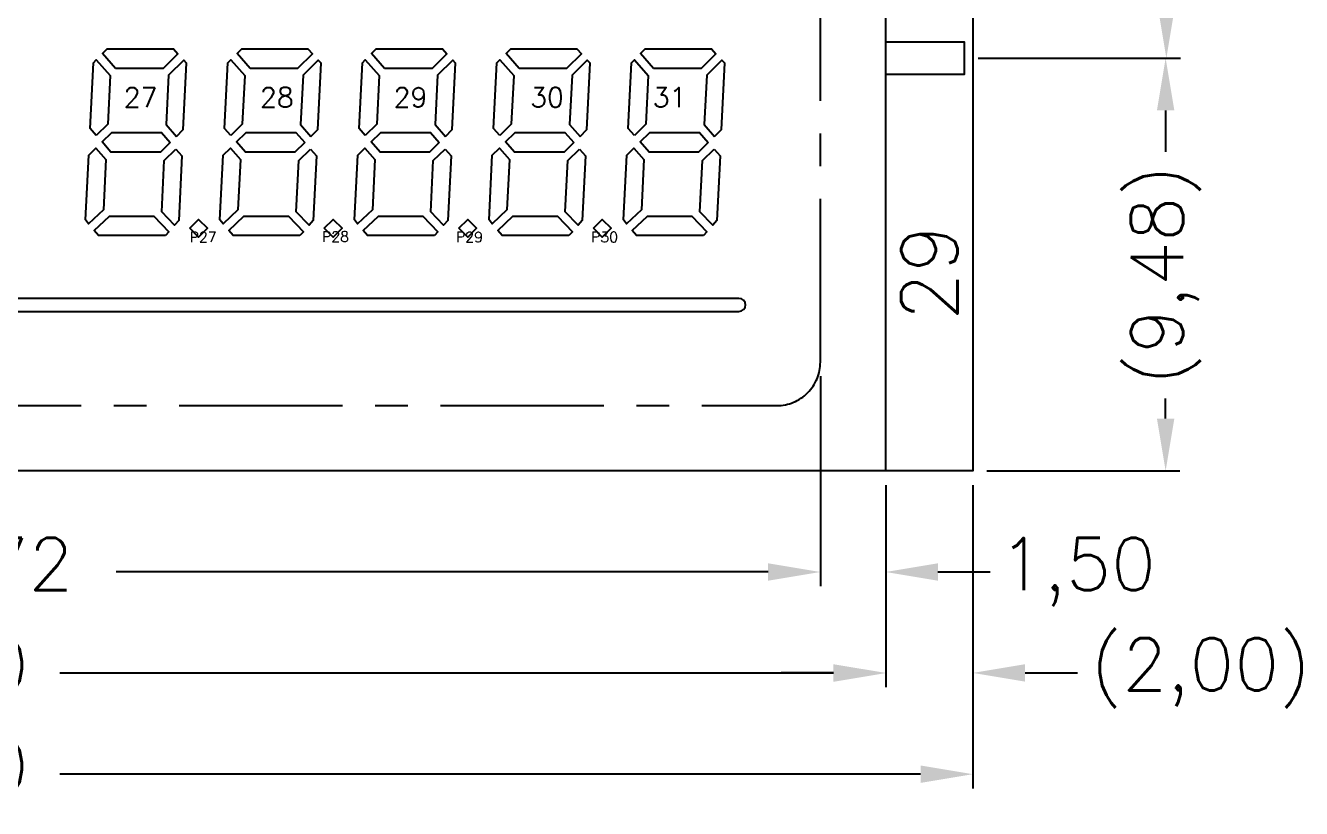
# Model space of a CAD drawing. Header units: millimetres. Extents: x 496 to 1208, y 1378 to 1539.
# Drawn here: x 561.49 to 590.79, y 1451.07 to 1469.05 of the extents above; entities that cross this region are included whole.
import ezdxf
from ezdxf.enums import TextEntityAlignment as Align

# ---------------------------------------------------------------- set-up
doc = ezdxf.new("R2010")
doc.units = ezdxf.units.MM
doc.header["$LTSCALE"] = 3
doc.linetypes.add('CENTER', pattern=[2, 1.25, -0.25, 0.25, -0.25])
doc.linetypes.add('HIDDEN', pattern=[0.375, 0.25, -0.125])
for name, color, linetype in [('DIM', 4, 'Continuous'), ('DL', 11, 'Continuous'), ('SY', 6, 'Continuous')]:
    doc.layers.add(name, color=color, linetype=linetype)
doc.styles.add('romans', font='romans.shx')
doc.dimstyles.new('LCDDIM', dxfattribs={"dimtxt": 1.3, "dimasz": 1.04, "dimexe": 0.325, "dimexo": 0.325, "dimgap": 0.26, "dimtad": 0, "dimzin": 0, "dimtxsty": 'Standard', "dimcen": 2.5, "dimadec": 0, "dimazin": 0, "dimtfac": 1, "dimtofl": 0, "dimtmove": 0, "dimatfit": 0, "dimfxl": 1, "dimarcsym": 0})

# ---------------------------------------------------------------- blocks, each defined once
blk = doc.blocks.new('*D149')
at = {"layer": 'Defpoints', "color": 0}
for p in [(583.042, 1513.303), (587.686, 1513.303), (583.042, 1468.303)]:
    blk.add_point(p, dxfattribs=at)
at = {"layer": 'DIM', "color": 0, "lineweight": -2}
for p, q in [((583.367, 1513.303), (588.011, 1513.303)), ((587.686, 1512.103), (587.686, 1501.006)), ((587.686, 1469.503), (587.686, 1480.6)), ((583.367, 1468.303), (588.011, 1468.303))]:
    blk.add_line(p, q, dxfattribs=at)
at = {"layer": 'DIM', "color": 0}
for points in [[(587.486, 1512.103), (587.886, 1512.103), (587.686, 1513.303)], [(587.486, 1469.503), (587.886, 1469.503), (587.686, 1468.303)]]:
    blk.add_solid(points, dxfattribs=at)
at = {"layer": 'DIM', "color": 0, "insert": (587.686, 1490.803), "char_height": 1.2, "attachment_point": 5, "rotation": 90, "style": 'romans'}
blk.add_mtext('PITCH 1.50X30=45,00', dxfattribs=at)
blk = doc.blocks.new('*D164')
at = {"layer": 'Defpoints', "color": 0}
for p in [(534.022, 1461.323), (579.742, 1461.323), (534.022, 1456.501)]:
    blk.add_point(p, dxfattribs=at)
at = {"layer": 'DIM', "color": 0, "lineweight": -2}
for p, q in [((534.022, 1460.998), (534.022, 1456.176)), ((579.742, 1460.998), (579.742, 1456.176)), ((535.222, 1456.501), (550.194, 1456.501)), ((578.542, 1456.501), (563.571, 1456.501))]:
    blk.add_line(p, q, dxfattribs=at)
at = {"layer": 'DIM', "color": 0}
for points in [[(535.222, 1456.701), (535.222, 1456.301), (534.022, 1456.501)], [(578.542, 1456.701), (578.542, 1456.301), (579.742, 1456.501)]]:
    blk.add_solid(points, dxfattribs=at)
at = {"layer": 'DIM', "color": 0, "insert": (556.882, 1456.501), "char_height": 1.2, "attachment_point": 5, "style": 'romans'}
blk.add_mtext('MIN V.A 45,72', dxfattribs=at)
blk = doc.blocks.new('*D165')
at = {"layer": 'Defpoints', "color": 0}
for p in [(532.522, 1458.823), (581.242, 1458.823), (532.522, 1454.179)]:
    blk.add_point(p, dxfattribs=at)
at = {"layer": 'DIM', "color": 0, "lineweight": -2}
for p, q in [((532.522, 1458.498), (532.522, 1453.854)), ((581.242, 1458.498), (581.242, 1453.854)), ((533.722, 1454.179), (551.479, 1454.179)), ((580.042, 1454.179), (562.285, 1454.179))]:
    blk.add_line(p, q, dxfattribs=at)
at = {"layer": 'DIM', "color": 0}
for points in [[(533.722, 1454.379), (533.722, 1453.979), (532.522, 1454.179)], [(580.042, 1454.379), (580.042, 1453.979), (581.242, 1454.179)]]:
    blk.add_solid(points, dxfattribs=at)
at = {"layer": 'DIM', "color": 0, "insert": (556.882, 1454.179), "char_height": 1.2, "attachment_point": 5, "style": 'romans'}
blk.add_mtext('48,72%%p0.20', dxfattribs=at)
blk = doc.blocks.new('*D166')
at = {"layer": 'Defpoints', "color": 0}
for p in [(530.522, 1458.823), (583.242, 1458.823), (530.522, 1451.857)]:
    blk.add_point(p, dxfattribs=at)
at = {"layer": 'DIM', "color": 0, "lineweight": -2}
for p, q in [((530.522, 1458.498), (530.522, 1451.532)), ((583.242, 1458.498), (583.242, 1451.532)), ((531.722, 1451.857), (551.479, 1451.857)), ((582.042, 1451.857), (562.285, 1451.857))]:
    blk.add_line(p, q, dxfattribs=at)
at = {"layer": 'DIM', "color": 0}
for points in [[(531.722, 1452.057), (531.722, 1451.657), (530.522, 1451.857)], [(582.042, 1452.057), (582.042, 1451.657), (583.242, 1451.857)]]:
    blk.add_solid(points, dxfattribs=at)
at = {"layer": 'DIM', "color": 0, "insert": (556.882, 1451.857), "char_height": 1.2, "attachment_point": 5, "style": 'romans'}
blk.add_mtext('52,72%%p0.20', dxfattribs=at)
blk = doc.blocks.new('*D171')
at = {"layer": 'Defpoints', "color": 0}
for p in [(581.242, 1458.823), (583.242, 1458.823), (583.242, 1454.183)]:
    blk.add_point(p, dxfattribs=at)
at = {"layer": 'DIM', "color": 0, "lineweight": -2}
for p, q in [((581.242, 1458.498), (581.242, 1453.858)), ((583.242, 1458.498), (583.242, 1453.858)), ((580.042, 1454.183), (578.842, 1454.183)), ((584.442, 1454.183), (585.642, 1454.183))]:
    blk.add_line(p, q, dxfattribs=at)
at = {"layer": 'DIM', "color": 0}
for points in [[(580.042, 1454.383), (580.042, 1453.983), (581.242, 1454.183)], [(584.442, 1454.383), (584.442, 1453.983), (583.242, 1454.183)]]:
    blk.add_solid(points, dxfattribs=at)
at = {"layer": 'DIM', "color": 0, "insert": (588.474, 1454.183), "char_height": 1.2, "attachment_point": 5, "style": 'romans'}
blk.add_mtext('(2,00)', dxfattribs=at)
blk = doc.blocks.new('*D172')
at = {"layer": 'Defpoints', "color": 0}
for p in [(579.742, 1461.323), (581.242, 1458.823), (581.242, 1456.501)]:
    blk.add_point(p, dxfattribs=at)
at = {"layer": 'DIM', "color": 0, "lineweight": -2}
for p, q in [((579.742, 1460.998), (579.742, 1456.176)), ((581.242, 1458.498), (581.242, 1456.176)), ((578.542, 1456.501), (577.342, 1456.501)), ((582.442, 1456.501), (583.642, 1456.501))]:
    blk.add_line(p, q, dxfattribs=at)
at = {"layer": 'DIM', "color": 0}
for points in [[(578.542, 1456.701), (578.542, 1456.301), (579.742, 1456.501)], [(582.442, 1456.701), (582.442, 1456.301), (581.242, 1456.501)]]:
    blk.add_solid(points, dxfattribs=at)
at = {"layer": 'DIM', "color": 0, "insert": (585.645, 1456.501), "char_height": 1.2, "attachment_point": 5, "style": 'romans'}
blk.add_mtext('1,50', dxfattribs=at)
blk = doc.blocks.new('*D173')
at = {"layer": 'Defpoints', "color": 0}
for p in [(583.042, 1468.303), (583.242, 1458.823), (587.669, 1458.823)]:
    blk.add_point(p, dxfattribs=at)
at = {"layer": 'DIM', "color": 0, "lineweight": -2}
for p, q in [((583.367, 1468.303), (587.994, 1468.303)), ((587.669, 1467.103), (587.669, 1466.15)), ((587.669, 1460.023), (587.669, 1460.488)), ((583.567, 1458.823), (587.994, 1458.823))]:
    blk.add_line(p, q, dxfattribs=at)
at = {"layer": 'DIM', "color": 0}
for points in [[(587.469, 1467.103), (587.869, 1467.103), (587.669, 1468.303)], [(587.469, 1460.023), (587.869, 1460.023), (587.669, 1458.823)]]:
    blk.add_solid(points, dxfattribs=at)
at = {"layer": 'DIM', "color": 0, "insert": (587.669, 1463.319), "char_height": 1.2, "attachment_point": 5, "rotation": 90, "style": 'romans'}
blk.add_mtext('(9,48)', dxfattribs=at)

msp = doc.modelspace()

# ---------------------------------------------------------------- linework, layer by layer
for points in [[(583.242, 1522.783), (583.242, 1458.823), (530.522, 1458.823), (530.522, 1522.783)], [(563.119, 1466.528), (562.975, 1466.69), (563.051, 1468.199), (563.118, 1468.266), (563.437, 1467.903), (563.38, 1466.785)], [(563.56, 1468.066), (563.26, 1468.408), (563.368, 1468.516), (564.889, 1468.516), (564.99, 1468.405), (564.65, 1468.066)], [(564.958, 1466.506), (565.116, 1466.661), (565.192, 1468.185), (565.126, 1468.258), (564.778, 1467.911), (564.721, 1466.776)], [(566.207, 1466.528), (566.064, 1466.69), (566.14, 1468.199), (566.207, 1468.266), (566.525, 1467.903), (566.469, 1466.785)], [(566.648, 1468.066), (566.349, 1468.408), (566.457, 1468.516), (567.978, 1468.516), (568.079, 1468.405), (567.738, 1468.066)], [(568.047, 1466.506), (568.204, 1466.661), (568.281, 1468.185), (568.214, 1468.258), (567.867, 1467.911), (567.809, 1466.776)], [(569.295, 1466.528), (569.152, 1466.69), (569.228, 1468.199), (569.295, 1468.266), (569.614, 1467.903), (569.557, 1466.785)], [(569.737, 1468.066), (569.437, 1468.408), (569.545, 1468.516), (571.066, 1468.516), (571.167, 1468.405), (570.827, 1468.066)], [(571.135, 1466.506), (571.292, 1466.661), (571.369, 1468.185), (571.303, 1468.258), (570.955, 1467.911), (570.898, 1466.776)], [(572.384, 1466.528), (572.24, 1466.69), (572.316, 1468.199), (572.383, 1468.266), (572.702, 1467.903), (572.646, 1466.785)], [(572.825, 1468.066), (572.525, 1468.408), (572.634, 1468.516), (574.154, 1468.516), (574.256, 1468.405), (573.915, 1468.066)], [(574.224, 1466.506), (574.381, 1466.661), (574.458, 1468.185), (574.391, 1468.258), (574.043, 1467.911), (573.986, 1466.776)], [(575.472, 1466.528), (575.329, 1466.69), (575.405, 1468.199), (575.472, 1468.266), (575.79, 1467.903), (575.734, 1466.785)], [(575.914, 1468.066), (575.614, 1468.408), (575.722, 1468.516), (577.243, 1468.516), (577.344, 1468.405), (577.003, 1468.066)], [(577.312, 1466.506), (577.469, 1466.661), (577.546, 1468.185), (577.48, 1468.258), (577.132, 1467.911), (577.075, 1466.776)], [(564.816, 1466.366), (564.592, 1466.146), (563.455, 1466.146), (563.251, 1466.378), (563.473, 1466.596), (564.613, 1466.596)], [(567.904, 1466.366), (567.68, 1466.146), (566.544, 1466.146), (566.34, 1466.378), (566.562, 1466.596), (567.701, 1466.596)], [(570.992, 1466.366), (570.769, 1466.146), (569.632, 1466.146), (569.428, 1466.378), (569.65, 1466.596), (570.79, 1466.596)], [(574.081, 1466.366), (573.857, 1466.146), (572.721, 1466.146), (572.516, 1466.378), (572.739, 1466.596), (573.878, 1466.596)], [(577.169, 1466.366), (576.946, 1466.146), (575.809, 1466.146), (575.605, 1466.378), (575.827, 1466.596), (576.966, 1466.596)], [(563.34, 1465.975), (563.281, 1464.822), (562.941, 1464.501), (562.869, 1464.588), (562.944, 1466.076), (563.108, 1466.237)], [(564.948, 1466.216), (565.085, 1466.06), (565.011, 1464.575), (564.916, 1464.467), (564.62, 1464.777), (564.679, 1465.952)], [(566.428, 1465.975), (566.37, 1464.822), (566.03, 1464.501), (565.958, 1464.588), (566.033, 1466.076), (566.197, 1466.237)], [(568.036, 1466.216), (568.174, 1466.06), (568.099, 1464.575), (568.004, 1464.467), (567.709, 1464.777), (567.768, 1465.952)], [(569.516, 1465.975), (569.458, 1464.822), (569.118, 1464.501), (569.046, 1464.588), (569.121, 1466.076), (569.285, 1466.237)], [(571.125, 1466.216), (571.262, 1466.06), (571.187, 1464.575), (571.093, 1464.467), (570.797, 1464.777), (570.856, 1465.952)], [(572.605, 1465.975), (572.547, 1464.822), (572.207, 1464.501), (572.135, 1464.588), (572.209, 1466.076), (572.374, 1466.237)], [(574.213, 1466.216), (574.351, 1466.06), (574.276, 1464.575), (574.181, 1464.467), (573.886, 1464.777), (573.945, 1465.952)], [(575.693, 1465.975), (575.635, 1464.822), (575.295, 1464.501), (575.223, 1464.588), (575.298, 1466.076), (575.462, 1466.237)], [(577.302, 1466.216), (577.439, 1466.06), (577.364, 1464.575), (577.27, 1464.467), (576.974, 1464.777), (577.033, 1465.952)], [(564.704, 1464.226), (563.17, 1464.226), (563.069, 1464.347), (563.419, 1464.676), (564.44, 1464.676), (564.783, 1464.317)], [(565.264, 1464.395), (565.468, 1464.599), (565.672, 1464.395), (565.468, 1464.191)], [(567.792, 1464.226), (566.259, 1464.226), (566.158, 1464.347), (566.507, 1464.676), (567.528, 1464.676), (567.872, 1464.317)], [(568.353, 1464.395), (568.557, 1464.599), (568.76, 1464.395), (568.557, 1464.191)], [(570.881, 1464.226), (569.347, 1464.226), (569.246, 1464.347), (569.596, 1464.676), (570.617, 1464.676), (570.96, 1464.317)], [(571.441, 1464.395), (571.645, 1464.599), (571.849, 1464.395), (571.645, 1464.191)], [(573.969, 1464.226), (572.436, 1464.226), (572.335, 1464.347), (572.684, 1464.676), (573.705, 1464.676), (574.049, 1464.317)], [(574.53, 1464.395), (574.734, 1464.599), (574.937, 1464.395), (574.734, 1464.191)], [(577.058, 1464.226), (575.524, 1464.226), (575.423, 1464.347), (575.773, 1464.676), (576.793, 1464.676), (577.137, 1464.317)]]:
    msp.add_lwpolyline(points, close=True)
for points in [[(581.242, 1458.823), (581.242, 1522.783)], [(581.242, 1468.678), (583.042, 1468.678), (583.042, 1467.928), (581.242, 1467.928)]]:
    msp.add_lwpolyline(points)
at = {"linetype": 'CENTER'}
msp.add_lwpolyline([(578.742, 1521.283), (535.022, 1521.283, 0.414214), (534.022, 1520.283), (534.022, 1461.323, 0.414214), (535.022, 1460.323), (578.742, 1460.323, 0.414214), (579.742, 1461.323), (579.742, 1520.283, 0.414214)], format="xyb", close=True, dxfattribs=at)
at = {"layer": 'SY'}
msp.add_lwpolyline([(577.874, 1462.786), (536.492, 1462.786, 1), (536.492, 1462.486), (577.874, 1462.486, 1)], format="xyb", close=True, dxfattribs=at)

# ---------------------------------------------------------------- texts
at = {"style": 'romans'}
msp.add_text('29', height=1.29, rotation=90, dxfattribs=at).set_placement((582.242, 1463.375), align=Align.MIDDLE)
at = {"layer": 'DL', "linetype": 'HIDDEN', "style": 'romans'}
for s, height, p in [('27', 0.4515, (564.135, 1467.403)), ('28', 0.4515, (567.264, 1467.403)), ('29', 0.4515, (570.332, 1467.403)), ('30', 0.4515, (573.466, 1467.403)), ('31', 0.4515, (576.28, 1467.403)), ('P27', 0.237, (565.571, 1464.193)), ('P28', 0.237, (568.61, 1464.205)), ('P29', 0.237, (571.685, 1464.194)), ('P30', 0.237, (574.787, 1464.194))]:
    msp.add_text(s, height=height, dxfattribs=at).set_placement(p, align=Align.MIDDLE)

# ---------------------------------------------------------------- dimensions: what is measured, and where the dimension line sits
at = {"layer": 'DIM'}
for base, p1, p2, angle, text, picture, middle in [((587.686, 1513.303), (583.042, 1468.303), (583.042, 1513.303), 90, 'PITCH 1.50X30=<>', '*D149', (587.686, 1490.803)), ((534.022, 1456.501), (579.742, 1461.323), (534.022, 1461.323), 180, 'MIN V.A <>', '*D164', (556.882, 1456.501)), ((530.522, 1451.857), (583.242, 1458.823), (530.522, 1458.823), 180, '<>%%p0.20', '*D166', (556.882, 1451.857)), ((532.522, 1454.179), (581.242, 1458.823), (532.522, 1458.823), 180, '<>%%p0.20', '*D165', (556.882, 1454.179))]:
    dim = msp.add_linear_dim(base=base, p1=p1, p2=p2, angle=angle, text=text, dimstyle='LCDDIM', override={"dimtxt": 1.2, "dimasz": 1.2, "dimtxsty": 'romans'}, dxfattribs=at)
    dim.commit()
    dim.dimension.update_dxf_attribs({"geometry": picture, "text_midpoint": middle})
dim = msp.add_linear_dim(base=(587.669, 1458.823), p1=(583.042, 1468.303), p2=(583.242, 1458.823), angle=90, text='(<>)', dimstyle='LCDDIM', override={"dimtxt": 1.2, "dimasz": 1.2, "dimtxsty": 'romans'}, dxfattribs=at)
dim.commit()
dim.dimension.update_dxf_attribs({"geometry": '*D173', "text_midpoint": (587.669, 1463.319), "dimtype": 160})
dim = msp.add_linear_dim(base=(581.242, 1456.501), p1=(579.742, 1461.323), p2=(581.242, 1458.823), angle=180, dimstyle='LCDDIM', override={"dimtxt": 1.2, "dimasz": 1.2, "dimtxsty": 'romans'}, dxfattribs=at)
dim.commit()
dim.dimension.update_dxf_attribs({"geometry": '*D172', "text_midpoint": (585.645, 1456.501)})
dim = msp.add_linear_dim(base=(583.242, 1454.183), p1=(581.242, 1458.823), p2=(583.242, 1458.823), text='(<>)', dimstyle='LCDDIM', override={"dimtxt": 1.2, "dimasz": 1.2, "dimtxsty": 'romans'}, dxfattribs=at)
dim.commit()
dim.dimension.update_dxf_attribs({"geometry": '*D171', "text_midpoint": (588.474, 1454.183)})

doc.saveas('drawing.dxf')
